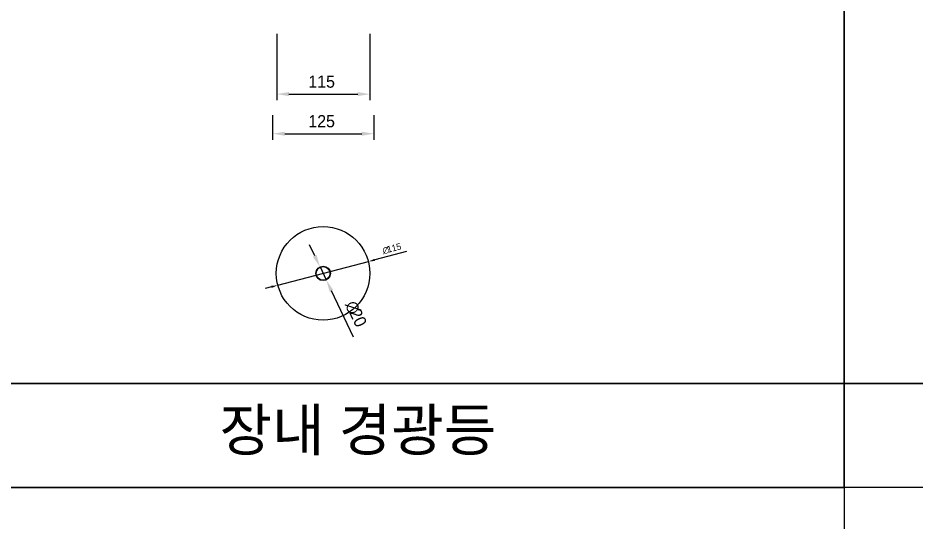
# Model space of a CAD drawing. Header units: millimetres. Extents: x 29838256 to 30236675, y -914750 to -833241.
# Drawn here: x 29862940 to 29873579, y -860427 to -854458 of the extents above; entities that cross this region are included whole.
import ezdxf
from ezdxf.enums import TextEntityAlignment as Align

# ---------------------------------------------------------------- set-up
doc = ezdxf.new("R2010")
doc.units = ezdxf.units.MM
doc.header["$LTSCALE"] = 600
doc.header["$MEASUREMENT"] = 0
doc.layers.get('0').update_dxf_attribs({"linetype": 'CONTINUOUS'})
doc.layers.add('PARKING', color=7, linetype='CONTINUOUS')
doc.layers.add('주차관제', color=2, linetype='CONTINUOUS')
doc.styles.add('GHS', font='')
doc.styles.add('IBS', font='malgun_0.ttf')
doc.styles.get('GHS').set_extended_font_data('Gulim')

# ---------------------------------------------------------------- blocks, each defined once
blk = doc.blocks.new('a4q345')
at = {"layer": '주차관제'}
for points in [[(1611711, -29134), (1629092, -29134), (1629092, -44653), (1611711, -44653)], [(1611711, -44653), (1629092, -44653), (1629092, -46515), (1611711, -46515)]]:
    blk.add_lwpolyline(points, close=True, dxfattribs=at)

msp = doc.modelspace()

# ---------------------------------------------------------------- linework, layer by layer
at = {"color": 1}
for p, q in [((29866004.9, -854645), (29866004.9, -855432)), ((29867109.2, -854645), (29867109.2, -855432)), ((29866149.2, -855359.9), (29866964.9, -855359.9)), ((29865956.8, -855608.9), (29865956.8, -855900.8)), ((29867157.3, -855608.9), (29867157.3, -855900.8)), ((29866101.1, -855828.6), (29867013, -855828.6)), ((29866455.7, -857275.5), (29866393.4, -857145.3)), ((29867544.1, -857224.4), (29867166.5, -857323.1)), ((29866018.6, -857623), (29867091.2, -857342.8)), ((29866518, -857405.7), (29866591.8, -857560.1)), ((29865943.3, -857642.7), (29865868.1, -857662.4)), ((29866915.5, -858236.7), (29866654.1, -857690.3))]:
    msp.add_line(p, q, dxfattribs=at)
for radius in [554.3, 85.6, 81.3]:
    msp.add_circle((29866554.9, -857482.9), radius)
for points in [[(29866149.2, -855335.8), (29866149.2, -855383.9), (29866004.9, -855359.9)], [(29866964.9, -855335.8), (29866964.9, -855383.9), (29867109.2, -855359.9)], [(29866101.1, -855804.6), (29866101.1, -855852.7), (29865956.8, -855828.6)], [(29867013, -855804.6), (29867013, -855852.7), (29867157.3, -855828.6)], [(29866477.4, -857265.1), (29866434, -857285.9), (29866518, -857405.7)], [(29867163.2, -857310.5), (29867169.8, -857335.6), (29867091.2, -857342.8)], [(29866675.8, -857679.9), (29866632.4, -857700.7), (29866591.8, -857560.1)], [(29865940.1, -857630.2), (29865946.6, -857655.2), (29866018.6, -857623)]]:
    msp.add_solid(points, dxfattribs=at)

# ---------------------------------------------------------------- block references
at = {"layer": '주차관제', "xscale": 0.6611122789749978, "yscale": 0.6611122789749978, "zscale": 0.6611122789749978}
for p in [(28795715.4, -829267.8), (28807206.2, -829267.8), (28795715.4, -840758.6)]:
    msp.add_blockref('a4q345', p, dxfattribs=at)

# ---------------------------------------------------------------- texts
at = {"color": 3, "style": 'GHS'}
for s, p in [('115', (29866379.8, -855283.9)), ('125', (29866379.8, -855752.6))]:
    msp.add_text(s, height=144.32, dxfattribs=at).set_placement(p)
for s, height, rotation, p in [('115', 77.79, 14.64369, (29867323.6, -857239.7)), ('∅', 77.8, 14.64369, (29867268.8, -857254)), ('∅', 144.3, 295.56396, (29866814.7, -857850.1)), ('20', 144.32, 295.56396, (29866860, -857944.8))]:
    msp.add_text(s, height=height, rotation=rotation, dxfattribs=at).set_placement(p)
at = {"layer": 'PARKING', "color": 7, "style": 'IBS'}
msp.add_text('장내 경광등', height=495.68, dxfattribs=at).set_placement((29866967.2, -859583.4), align=Align.CENTER)

doc.saveas('drawing.dxf')
